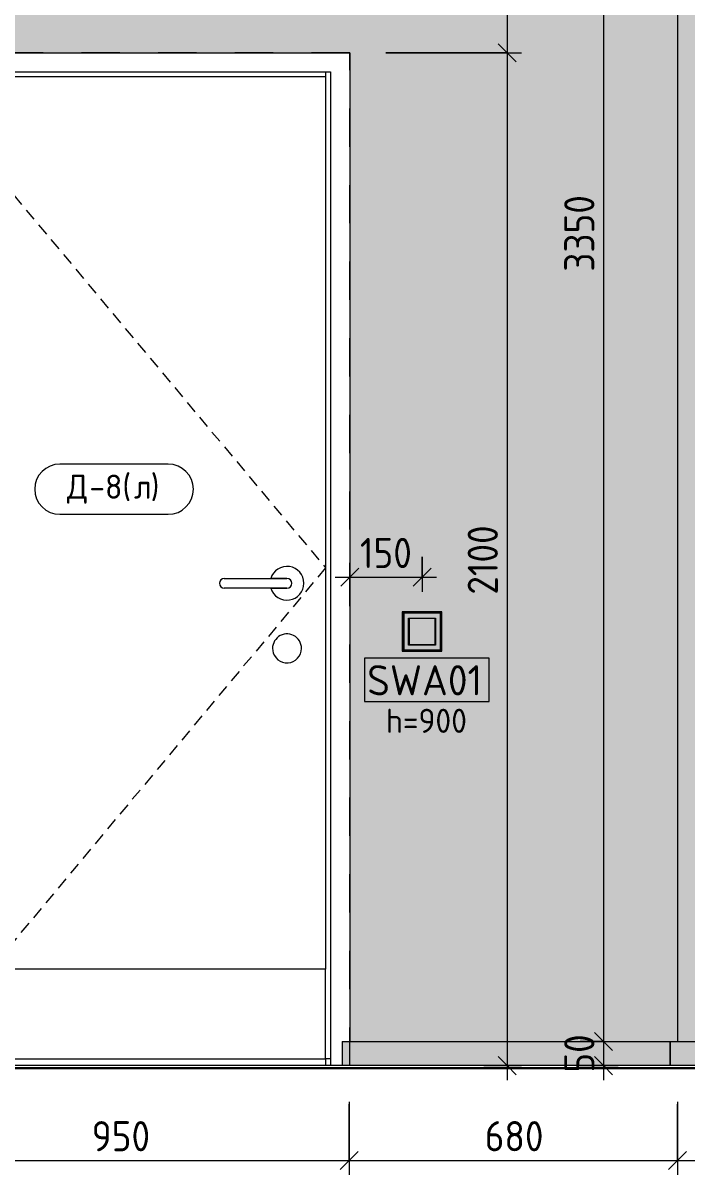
# Model space of a CAD drawing. Header units: millimetres. Extents: x 108096 to 167894, y -1987 to 21700.
# Drawn here: x 140794 to 142170, y 8173 to 10561 of the extents above; entities that cross this region are included whole.
import ezdxf

# ---------------------------------------------------------------- set-up
doc = ezdxf.new("R2010")
doc.units = ezdxf.units.MM
doc.linetypes.add('200_ШТРИХ__ш1_п0_6_', pattern=[40, 25, -15])
doc.linetypes.add('Штрих', pattern=[158.75, 79.375, -79.375])
for name, color, linetype, lineweight in [('A-ANNO-DIMS', 7, 'Continuous', 9), ('A-ANNO-DIMS-25', 7, 'Continuous', 9), ('A-DOOR', 7, 'Continuous', 9), ('A-DOOR-2', 7, 'Штрих', 9), ('A-DOOR-3', 7, '200_ШТРИХ__ш1_п0_6_', 9), ('A-DOOR-FRAM-1', 7, 'Continuous', 9), ('A-DOOR-IDEN', 7, 'Continuous', 9), ('A-FLOR', 7, 'Continuous', 9), ('A-GENM', 7, 'Continuous', 9), ('A-WALL-PATT', 7, 'Continuous', 9), ('E-ELEC-FIXT-IDEN', 7, 'Continuous', 9), ('I-WALL', 7, 'Continuous', 9), ('Электрические приборы', 7, 'Continuous', 9)]:
    doc.layers.add(name, color=color, linetype=linetype, lineweight=lineweight)
doc.layers.add('A-FLOR-1', color=7, linetype='Continuous', lineweight=9, true_color=0x787878)
doc.layers.add('A-FLOR-FNSH-1', color=7, linetype='Continuous', lineweight=30, true_color=0x3c3c3c)
doc.styles.add('GOST Common_5', font='GOST_Common.ttf', dxfattribs={"height": 50})
doc.styles.add('GOST Common_6', font='GOST_Common.ttf', dxfattribs={"height": 62.5})
doc.styles.add('ISOCPEUR_2', font='isocpeur.ttf', dxfattribs={"width": 0.9, "height": 62.5})
doc.dimstyles.new('ISO-2_5_0_9К_БОЛЬШОЙ_1', dxfattribs={"dimscale": 304.8, "dimtxt": 62.248823, "dimasz": 0.123031, "dimexe": 0.098425, "dimexo": 0.246063, "dimgap": 0, "dimtad": 1, "dimdec": 0, "dimrnd": 10, "dimzin": 0, "dimdsep": 46, "dimtxsty": 'ISOCPEUR_2', "dimblk1": 'OBLIQUE', "dimblk2": 'OBLIQUE', "dimsah": 1, "dimcen": 0.09, "dimdle": 0.098425, "dimazin": 0, "dimtfac": 1, "dimtdec": 4, "dimtix": 1, "dimtmove": 0, "dimatfit": 3, "dimfxl": 1, "dimtvp": 1, "dimtolj": 1, "dimtzin": 0, "dimarcsym": 2})

# ---------------------------------------------------------------- blocks, each defined once
blk = doc.blocks.new('110_Дверь_СКБ_1Ст_Внутренняя1 - Д-8 950x2100h_охрана-31784688-Развертка 3_33-2')
at = {"layer": 'A-DOOR'}
for p, q in [((-19850, 10450), (-20700, 10450)), ((-20700, 8600), (-20700, 10450)), ((-19850, 10450), (-19850, 8600)), ((-20060, 9410), (-19930, 9410)), ((-19930, 9410), (-19963.5, 9410)), ((-19930, 9390), (-20060, 9390)), ((-19963.5, 9390), (-19930, 9390)), ((-19850, 8600), (-20700, 8600)), ((-20700, 8600), (-20700, 8414)), ((-19850, 8414), (-19850, 8600)), ((-20700, 8414), (-19850, 8414))]:
    blk.add_line(p, q, dxfattribs=at)
for centre, radius, start, end in [((-19930, 9400), 35, 0, 163.3985), ((-20060, 9400), 10, 90, 270), ((-19930, 9400), 10, 270, 90), ((-19930, 9400), 10, 270, 90), ((-19930, 9400), 35, 196.6015, 0), ((-19930, 9265), 30, 0, 188.1699), ((-19930, 9265), 30, 188.1699, 0)]:
    blk.add_arc(centre, radius, start, end, dxfattribs=at)
at = {"layer": 'A-DOOR-2'}
for p, q in [((-19800, 10500), (-20750, 10500)), ((-20750, 8400), (-20750, 10500)), ((-19800, 10500), (-20750, 10500)), ((-20750, 8400), (-20750, 10500)), ((-19800, 8400), (-19800, 10500)), ((-19800, 8400), (-19800, 10500))]:
    blk.add_line(p, q, dxfattribs=at)
at = {"layer": 'A-DOOR-3'}
for p, q in [((-20701.4, 10450), (-19850, 9432)), ((-19850, 9432), (-20700, 8414))]:
    blk.add_line(p, q, dxfattribs=at)
at = {"layer": 'A-DOOR-FRAM-1'}
for p, q in [((-20710, 8400), (-20710, 10460)), ((-20710, 10460), (-19840, 10460)), ((-20700, 10450), (-20700, 10460)), ((-20700, 10460), (-20700, 8600)), ((-19850, 10460), (-19850, 10450)), ((-19850, 10460), (-19850, 8600)), ((-19840, 10460), (-19840, 8400)), ((-19850, 10450), (-20700, 10450)), ((-20700, 8414), (-20710, 8414)), ((-20700, 8414), (-20700, 8400)), ((-19850, 8414), (-19850, 8400)), ((-19840, 8414), (-19850, 8414))]:
    blk.add_line(p, q, dxfattribs=at)
blk = doc.blocks.new('Плинтус - Плинтус светлый _сад_-33412417-Развертка 3_33-2')
at = {"layer": 'A-GENM'}
blk.add_hatch(color=256, dxfattribs=at).paths.add_polyline_path([(-19144.8, 8400), (-19136, 8400), (-19136.2, 8450), (-19816, 8450), (-19816, 8400), (-19262.8, 8400)])
for q in [(-19136, 8450), (-19816, 8400)]:
    blk.add_line((-19816, 8450), q, dxfattribs=at)
blk = doc.blocks.new('Плинтус - Плинтус светлый _сад_-33412345-Развертка 3_33-2')
at = {"layer": 'A-GENM'}
blk.add_line((-19136, 8400), (-19136, 8450), dxfattribs=at)
blk = doc.blocks.new('Плинтус - Плинтус светлый _сад_-33409578-Развертка 3_33-2')
at = {"layer": 'A-GENM'}
blk.add_hatch(color=256, dxfattribs=at).paths.add_polyline_path([(-19100, 8400), (-18564, 8400), (-18564, 8450), (-19136, 8450), (-19136, 8400), (-19110, 8400)])
for p, q in [((-19136, 8450), (-18564, 8450)), ((-19136, 8450), (-19136, 8400)), ((-18564, 8400), (-18564, 8450))]:
    blk.add_line(p, q, dxfattribs=at)
blk = doc.blocks.new('Switch1 - Svitch х1-27451173-Развертка 3_33-2')
at = {"layer": 'Электрические приборы'}
h = blk.add_hatch(color=256, dxfattribs=at)
h.paths.add_polyline_path([(-19690, 9259), (-19609, 9259), (-19609, 9341), (-19691, 9341), (-19691, 9259)])
h.paths.add_polyline_path([(-19690, 9260), (-19690, 9340), (-19610, 9340), (-19610, 9260), (-19688, 9260)])
h = blk.add_hatch(color=256, dxfattribs=at)
h.paths.add_polyline_path([(-19688, 9262), (-19612, 9262), (-19612, 9338), (-19688, 9338), (-19688, 9272)])
h.paths.add_polyline_path([(-19622, 9272), (-19678, 9272), (-19678, 9328), (-19622, 9328), (-19622, 9273)])
h.paths.add_polyline_path([(-19623, 9273), (-19623, 9327), (-19677, 9327), (-19677, 9273)])
for p, q in [((-19609, 9341), (-19691, 9341)), ((-19691, 9341), (-19691, 9259)), ((-19690, 9260), (-19690, 9340)), ((-19690, 9340), (-19610, 9340)), ((-19612, 9338), (-19688, 9338)), ((-19688, 9338), (-19688, 9262)), ((-19612, 9262), (-19612, 9338)), ((-19610, 9340), (-19610, 9260)), ((-19609, 9259), (-19609, 9341)), ((-19678, 9272), (-19678, 9328)), ((-19678, 9328), (-19622, 9328)), ((-19623, 9327), (-19677, 9327)), ((-19677, 9327), (-19677, 9273)), ((-19623, 9273), (-19623, 9327)), ((-19622, 9328), (-19622, 9272)), ((-19622, 9272), (-19678, 9272)), ((-19677, 9273), (-19623, 9273)), ((-19691, 9259), (-19609, 9259)), ((-19610, 9260), (-19690, 9260)), ((-19688, 9262), (-19612, 9262))]:
    blk.add_line(p, q, dxfattribs=at)
blk = doc.blocks.new('DIMBLOCK24-Развертка 3_33-2')
at = {"layer": 'A-ANNO-DIMS-25'}
for p, q in [((140520.9, 8325), (140520.9, 8173.4)), ((140520.9, 8203.4), (140520.9, 8320)), ((141469.9, 8325), (141469.9, 8173.4)), ((141469.9, 8203.4), (141469.9, 8320)), ((140520.9, 8203.4), (141469.9, 8203.4))]:
    blk.add_line(p, q, dxfattribs=at)
at = {"layer": 'A-ANNO-DIMS-25', "lineweight": 20}
for p, q in [((140520.9, 8203.4), (140539.7, 8222.1)), ((141469.9, 8203.4), (141488.7, 8222.1)), ((140520.9, 8203.4), (140502.2, 8184.6)), ((141469.9, 8203.4), (141451.2, 8184.6))]:
    blk.add_line(p, q, dxfattribs=at)
at = {"layer": 'A-ANNO-DIMS-25', "color": 0, "insert": (140936.2, 8285), "char_height": 62.5, "width": 142.215, "attachment_point": 1, "line_spacing_factor": 1.149209, "style": 'ISOCPEUR_2'}
blk.add_mtext('950', dxfattribs=at)
blk = doc.blocks.new('_Oblique')
at = {"color": 0, "linetype": 'ByBlock', "lineweight": -2}
blk.add_line((-0.5, -0.5), (0.5, 0.5), dxfattribs=at)
blk = doc.blocks.new('DIMBLOCK25-Развертка 3_33-2')
at = {"layer": 'A-ANNO-DIMS-25'}
for p, q in [((141469.9, 8325), (141469.9, 8173.4)), ((141469.9, 8203.4), (141469.9, 8320)), ((142149.9, 8325), (142149.9, 8173.4)), ((142149.9, 8203.4), (142149.9, 8320)), ((141469.9, 8203.4), (142149.9, 8203.4))]:
    blk.add_line(p, q, dxfattribs=at)
at = {"layer": 'A-ANNO-DIMS-25', "lineweight": 20}
for p, q in [((141469.9, 8203.4), (141488.7, 8222.1)), ((142149.9, 8203.4), (142168.7, 8222.1)), ((141469.9, 8203.4), (141451.2, 8184.6)), ((142149.9, 8203.4), (142131.2, 8184.6))]:
    blk.add_line(p, q, dxfattribs=at)
at = {"layer": 'A-ANNO-DIMS-25', "color": 0, "insert": (141750.7, 8285), "char_height": 62.5, "width": 142.215, "attachment_point": 1, "line_spacing_factor": 1.149209, "style": 'ISOCPEUR_2'}
blk.add_mtext('680', dxfattribs=at)
blk = doc.blocks.new('DIMBLOCK26-Развертка 3_33-2')
at = {"layer": 'A-ANNO-DIMS-25'}
for p, q in [((142149.9, 8325), (142149.9, 8173.4)), ((142149.9, 8203.4), (142149.9, 8320)), ((142691.9, 8325), (142691.9, 8173.4)), ((142691.9, 8203.4), (142691.9, 8320)), ((142149.9, 8203.4), (142691.9, 8203.4))]:
    blk.add_line(p, q, dxfattribs=at)
at = {"layer": 'A-ANNO-DIMS-25', "lineweight": 20}
for p, q in [((142149.9, 8203.4), (142168.7, 8222.1)), ((142691.9, 8203.4), (142710.7, 8222.1)), ((142149.9, 8203.4), (142131.2, 8184.6)), ((142691.9, 8203.4), (142673.2, 8184.6))]:
    blk.add_line(p, q, dxfattribs=at)
at = {"layer": 'A-ANNO-DIMS-25', "color": 0, "insert": (142358.7, 8285), "char_height": 62.5, "width": 149.397, "attachment_point": 1, "line_spacing_factor": 1.149209, "style": 'ISOCPEUR_2'}
blk.add_mtext('540', dxfattribs=at)
blk = doc.blocks.new('DIMBLOCK31-Развертка 3_33-2')
at = {"layer": 'A-ANNO-DIMS-25'}
for p, q in [((141797.1, 11830), (141797.1, 10500)), ((141748.6, 11800), (141827.1, 11800)), ((141797.1, 11800), (141748.6, 11800)), ((141545.9, 10500), (141827.1, 10500)), ((141797.1, 10500), (141545.9, 10500))]:
    blk.add_line(p, q, dxfattribs=at)
at = {"layer": 'A-ANNO-DIMS-25', "lineweight": 20}
for p, q in [((141797.1, 11800), (141778.3, 11818.8)), ((141797.1, 11800), (141815.8, 11781.2)), ((141797.1, 10500), (141778.3, 10518.7)), ((141797.1, 10500), (141815.8, 10481.2))]:
    blk.add_line(p, q, dxfattribs=at)
at = {"layer": 'A-ANNO-DIMS-25', "color": 0, "insert": (141715.4, 11076.4), "char_height": 62.5, "width": 176.691, "attachment_point": 1, "rotation": 90, "line_spacing_factor": 1.149209, "style": 'ISOCPEUR_2'}
blk.add_mtext('1300', dxfattribs=at)
blk = doc.blocks.new('DIMBLOCK32-Развертка 3_33-2')
at = {"layer": 'A-ANNO-DIMS-25', "lineweight": 20}
for p, q in [((141797.1, 10500), (141778.3, 10518.7)), ((141797.1, 10500), (141815.8, 10481.2)), ((141797.1, 8400), (141778.3, 8418.7)), ((141797.1, 8400), (141815.8, 8381.2))]:
    blk.add_line(p, q, dxfattribs=at)
at = {"layer": 'A-ANNO-DIMS-25'}
for p, q in [((141545.9, 10500), (141827.1, 10500)), ((141797.1, 10500), (141545.9, 10500)), ((141797.1, 10500), (141797.1, 8370)), ((141748.6, 8400), (141827.1, 8400)), ((141797.1, 8400), (141748.6, 8400))]:
    blk.add_line(p, q, dxfattribs=at)
at = {"layer": 'A-ANNO-DIMS-25', "color": 0, "insert": (141715.4, 9376.4), "char_height": 62.5, "width": 176.691, "attachment_point": 1, "rotation": 90, "line_spacing_factor": 1.149209, "style": 'ISOCPEUR_2'}
blk.add_mtext('2100', dxfattribs=at)
blk = doc.blocks.new('DIMBLOCK33-Развертка 3_33-2')
at = {"layer": 'A-ANNO-DIMS-25'}
for p, q in [((141997.1, 11830), (141997.1, 8450)), ((141948.6, 11800), (142027.1, 11800)), ((141997.1, 11800), (141948.6, 11800)), ((141948.6, 8450), (142027.1, 8450)), ((141997.1, 8450), (141948.6, 8450))]:
    blk.add_line(p, q, dxfattribs=at)
at = {"layer": 'A-ANNO-DIMS-25', "lineweight": 20}
for p, q in [((141997.1, 11800), (141978.3, 11818.8)), ((141997.1, 11800), (142015.8, 11781.2)), ((141997.1, 8450), (141978.3, 8468.7)), ((141997.1, 8450), (142015.8, 8431.2))]:
    blk.add_line(p, q, dxfattribs=at)
at = {"layer": 'A-ANNO-DIMS-25', "color": 0, "insert": (141915.4, 10046), "char_height": 62.5, "width": 189.619, "attachment_point": 1, "rotation": 90, "line_spacing_factor": 1.149209, "style": 'ISOCPEUR_2'}
blk.add_mtext('3350', dxfattribs=at)
blk = doc.blocks.new('DIMBLOCK34-Развертка 3_33-2')
at = {"layer": 'A-ANNO-DIMS-25', "lineweight": 20}
for p, q in [((141997.1, 8450), (141978.3, 8468.7)), ((141997.1, 8450), (142015.8, 8431.2)), ((141997.1, 8400), (141978.3, 8418.7)), ((141997.1, 8400), (142015.8, 8381.2))]:
    blk.add_line(p, q, dxfattribs=at)
at = {"layer": 'A-ANNO-DIMS-25'}
for p, q in [((141948.6, 8450), (142027.1, 8450)), ((141997.1, 8450), (141948.6, 8450)), ((141997.1, 8450), (141997.1, 8370)), ((141948.6, 8400), (142027.1, 8400)), ((141997.1, 8400), (141948.6, 8400))]:
    blk.add_line(p, q, dxfattribs=at)
at = {"layer": 'A-ANNO-DIMS-25', "color": 0, "insert": (141915.4, 8385.5), "char_height": 62.5, "width": 94.81, "attachment_point": 1, "rotation": 90, "line_spacing_factor": 1.149209, "style": 'ISOCPEUR_2'}
blk.add_mtext('50', dxfattribs=at)
blk = doc.blocks.new('М_двери - Типоразмер_рамка-25223575-Развертка 3_33-2')
at = {"layer": 'A-DOOR-IDEN'}
for p, q in [((-20176.1, 9647), (-20400.9, 9647)), ((-20400.9, 9543), (-20176.1, 9543))]:
    blk.add_line(p, q, dxfattribs=at)
for centre, start, end in [((-20400.9, 9595), 90, 270), ((-20176.1, 9595), 270, 90)]:
    blk.add_arc(centre, 52, start, end, dxfattribs=at)
blk = doc.blocks.new('М_силовых электроприборов_РАЗВЕРТКИ - Типоразмер_примечание-27444908-Развертка 3_33-2')
at = {"layer": 'E-ELEC-FIXT-IDEN'}
for p, q in [((-19510.8, 9244.7), (-19769.1, 9244.7)), ((-19769.1, 9244.7), (-19769.1, 9154.6)), ((-19510.8, 9154.6), (-19510.8, 9244.7)), ((-19769.1, 9154.6), (-19510.8, 9154.6))]:
    blk.add_line(p, q, dxfattribs=at)
blk = doc.blocks.new('DIMBLOCK38-Развертка 3_33-2')
at = {"layer": 'A-ANNO-DIMS-25'}
for p, q in [((141470.9, 9363.9), (141470.9, 9442.4)), ((141620.9, 9455), (141620.9, 9382.4)), ((141620.9, 9412.4), (141620.9, 9455)), ((141440.9, 9412.4), (141650.9, 9412.4)), ((141470.9, 9412.4), (141470.9, 9363.9))]:
    blk.add_line(p, q, dxfattribs=at)
at = {"layer": 'A-ANNO-DIMS-25', "lineweight": 20}
for p, q in [((141470.9, 9412.4), (141452.2, 9393.7)), ((141470.9, 9412.4), (141489.7, 9431.2)), ((141620.9, 9412.4), (141602.2, 9393.7)), ((141620.9, 9412.4), (141639.7, 9431.2))]:
    blk.add_line(p, q, dxfattribs=at)
at = {"layer": 'A-ANNO-DIMS-25', "color": 0, "insert": (141492, 9494.1), "char_height": 62.5, "width": 129.286, "attachment_point": 1, "line_spacing_factor": 1.149209, "style": 'ISOCPEUR_2'}
blk.add_mtext('150', dxfattribs=at)

msp = doc.modelspace()

# ---------------------------------------------------------------- hatches: boundary and pattern name
at = {"layer": 'A-FLOR-1'}
h = msp.add_hatch(dxfattribs=at)
h.set_pattern_fill('FP_17', color=256, style=0, pattern_type=2)
h.set_pattern_definition([(45, (161120.4, 0), (-18.858538, 18.858538), [26.67, -4.445, 0.889, -4.445]), (45, (161120.4, 18.847), (-18.858538, 18.858538), []), (50, (161120.4, 0), (31.882273, -2.789042), [3.334, -36.671]), (355, (161120.4, 0), (-6.16744, 33.434757), [2.667, -29.337]), (100.451, (161123.057, -0.232), (25.71478, 30.64491), [2.833, -31.166]), (46.184, (161120.4, 8.89), (47.43861, -7.35742), [5.001, -55.007]), (96.636, (161124.354, 8.277), (41.54552, 43.30015), [4.25, -46.749]), (351.184, (161120.4, 8.89), (41.54594, 43.29915), [4, -44.005]), (21, (161124.846, 6.667), (26.53271, -17.896184), [3.334, -36.671]), (326, (161124.846, 6.667), (10.81533, 32.23273), [2.667, -29.337]), (71.451, (161127.057, 5.176), (37.347598, 14.33587), [2.833, -31.166]), (37.5, (161120.401, 0), (0.5409076, 14.797043), [0.8382, -28.143, 0.8382, -28.943, -29.448]), (37.5, (161120.401, 0), (0.5409076, 14.797043), [-58.763, 0.8382, -28.61]), (7.5, (161120.401, 0), (11.693745, 17.531323), [0.8382, -16.142, 0.8382, -27.476, -11.224]), (7.5, (161120.401, 0), (11.693745, 17.531323), [-45.295, 0.8382, -10.385]), (327.5, (161110.488, 0), (23.728552, -1.0023125), [0.8382, -10.274, 0.8382, -33.833, -46.006]), (327.5, (161110.488, 0), (23.728552, -1.0023125), [-45.783, 0.8382, -45.168]), (317.5, (161106.043, 0), (25.922812, 4.44989), [0.8382, -13.608, 0.8382, -22.187, -32.671]), (317.5, (161106.043, 0), (25.922812, 4.44989), [-37.471, 0.8382, -31.833])])
h.paths.add_polyline_path([(147553.2, 8394.5), (147670.9, 8394.5), (147670.9, 8395), (140120.9, 8395), (140120.9, 8394.5), (147523.7, 8394.5)])
at = {"layer": 'A-WALL-PATT'}
h = msp.add_hatch(color=256, dxfattribs=at)
h.paths.add_polyline_path([(142134.9, 8450), (142149.9, 8450), (142149.9, 11850), (140391.9, 11850), (140391.9, 8450), (140520.9, 8450), (140520.9, 10500), (141470.9, 10500), (141470.9, 8450), (142134.7, 8450)])
h.paths.add_polyline_path([(141648.9, 9259), (141579.9, 9259), (141579.9, 9341), (141661.9, 9341), (141661.9, 9259), (141658.9, 9259)])
h.paths.add_polyline_path([(141658.9, 9260), (141660.9, 9260), (141660.9, 9340), (141580.9, 9340), (141580.9, 9260), (141648.9, 9260)])
h.paths.add_polyline_path([(141592.9, 9262), (141582.9, 9262), (141582.9, 9338), (141658.9, 9338), (141658.9, 9262), (141593.9, 9262)])
h.paths.add_polyline_path([(141648.9, 9272), (141648.9, 9328), (141592.9, 9328), (141592.9, 9272), (141647.9, 9272)])
h.paths.add_polyline_path([(141647.9, 9273), (141593.9, 9273), (141593.9, 9327), (141647.9, 9327)])
msp.add_hatch(color=256, dxfattribs=at).paths.add_polyline_path([(142149.9, 8450), (142690.9, 8450), (142690.9, 11850), (142149.9, 11850), (142149.9, 8516)])

# ---------------------------------------------------------------- linework, layer by layer
at = {"layer": 'A-FLOR'}
msp.add_line((147649.9, 8400), (140141.9, 8400), dxfattribs=at)
at = {"layer": 'A-FLOR-FNSH-1'}
msp.add_line((147670.9, 8395), (140120.9, 8395), dxfattribs=at)
at = {"layer": 'I-WALL'}
for p, q in [((142149.9, 12270), (142149.9, 8450)), ((140520.9, 10500), (141470.9, 10500)), ((141470.9, 10500), (141470.9, 8450))]:
    msp.add_line(p, q, dxfattribs=at)

# ---------------------------------------------------------------- block references
at = {"layer": 'A-DOOR'}
msp.add_blockref('110_Дверь_СКБ_1Ст_Внутренняя1 - Д-8 950x2100h_охрана-31784688-Развертка 3_33-2', (161270.9, 0), dxfattribs=at)
at = {"layer": 'A-DOOR-IDEN'}
msp.add_blockref('М_двери - Типоразмер_рамка-25223575-Развертка 3_33-2', (161270.9, 0), dxfattribs=at)
at = {"layer": 'A-GENM'}
for name in ['Плинтус - Плинтус светлый _сад_-33412417-Развертка 3_33-2', 'Плинтус - Плинтус светлый _сад_-33412345-Развертка 3_33-2', 'Плинтус - Плинтус светлый _сад_-33409578-Развертка 3_33-2']:
    msp.add_blockref(name, (161270.9, 0), dxfattribs=at)
at = {"layer": 'E-ELEC-FIXT-IDEN'}
msp.add_blockref('М_силовых электроприборов_РАЗВЕРТКИ - Типоразмер_примечание-27444908-Развертка 3_33-2', (161270.9, 0), dxfattribs=at)
at = {"layer": 'Электрические приборы'}
msp.add_blockref('Switch1 - Svitch х1-27451173-Развертка 3_33-2', (161270.9, 0), dxfattribs=at)

# ---------------------------------------------------------------- texts
at = {"layer": 'A-DOOR-IDEN', "char_height": 50, "attachment_point": 1, "style": 'GOST Common_5'}
for s, insert, width in [('\\fGOST Common|b0|i0|c204|p34|;Д', (140885, 9625.3), 56.118), ('-8(', (140931.3, 9625.3), 112.236), ('\\fGOST Common|b0|i0|c204|p34|;)', (141058.6, 9625.3), 24.051), ('\\fGOST Common|b0|i0|c204|p34|;л', (141023.9, 9625.3), 42.089)]:
    msp.add_mtext(s, dxfattribs=dict(at, insert=insert, width=width))
at = {"layer": 'E-ELEC-FIXT-IDEN', "attachment_point": 1}
for s, insert, char_height, width, style in [('SWA01', (141507.1, 9230.2), 62.5, 304.641, 'GOST Common_6'), ('h=900', (141545.8, 9139.9), 50, 220.464, 'GOST Common_5')]:
    msp.add_mtext(s, dxfattribs=dict(at, insert=insert, char_height=char_height, width=width, style=style))

# ---------------------------------------------------------------- dimensions: what is measured, and where the dimension line sits
at = {"layer": 'A-ANNO-DIMS'}
for base, p1, p2, override, picture, middle in [((141797.1, 10500), (141823.6, 11800), (141470.9, 10500), {"dimpost": '<>', "dimfxl": 1346.994659}, 'DIMBLOCK31-Развертка 3_33-2', (141765.8, 11150)), ((141997.1, 8450), (142023.6, 11800), (142023.6, 8450), {"dimpost": '<>', "dimfxl": 3350}, 'DIMBLOCK33-Развертка 3_33-2', (141965.8, 10125)), ((141797.1, 8400), (141470.9, 10500), (141823.6, 8400), {"dimpost": '<>', "dimfxl": 2129.411799}, 'DIMBLOCK32-Развертка 3_33-2', (141765.8, 9450)), ((141997.1, 8400), (142023.6, 8450), (142023.6, 8400), {"dimpost": '<>', "dimfxl": 50}, 'DIMBLOCK34-Развертка 3_33-2', (141965.8, 8425))]:
    dim = msp.add_linear_dim(base=base, p1=p1, p2=p2, angle=90, dimstyle='ISO-2_5_0_9К_БОЛЬШОЙ_1', override=override, dxfattribs=at)
    dim.commit()
    dim.dimension.update_dxf_attribs({"geometry": picture, "text_midpoint": middle})
for base, p1, p2, override, picture, middle in [((141620.9, 9412.4), (141470.9, 9438.9), (141620.9, 9380), {"dimpost": '<>', "dimfxl": 161.161012}, 'DIMBLOCK38-Развертка 3_33-2', (141545.9, 9443.7)), ((141469.9, 8203.4), (140520.9, 8400), (141469.9, 8400), {"dimpost": '<>', "dimfxl": 949.000005}, 'DIMBLOCK24-Развертка 3_33-2', (140995.4, 8234.6)), ((142149.9, 8203.4), (141469.9, 8400), (142149.9, 8400), {"dimpost": '<>', "dimfxl": 680}, 'DIMBLOCK25-Развертка 3_33-2', (141809.9, 8234.6)), ((142691.9, 8203.4), (142149.9, 8400), (142691.9, 8400), {"dimpost": '<>', "dimfxl": 542}, 'DIMBLOCK26-Развертка 3_33-2', (142420.9, 8234.6))]:
    dim = msp.add_linear_dim(base=base, p1=p1, p2=p2, dimstyle='ISO-2_5_0_9К_БОЛЬШОЙ_1', override=override, dxfattribs=at)
    dim.commit()
    dim.dimension.update_dxf_attribs({"geometry": picture, "text_midpoint": middle})

doc.saveas('drawing.dxf')
